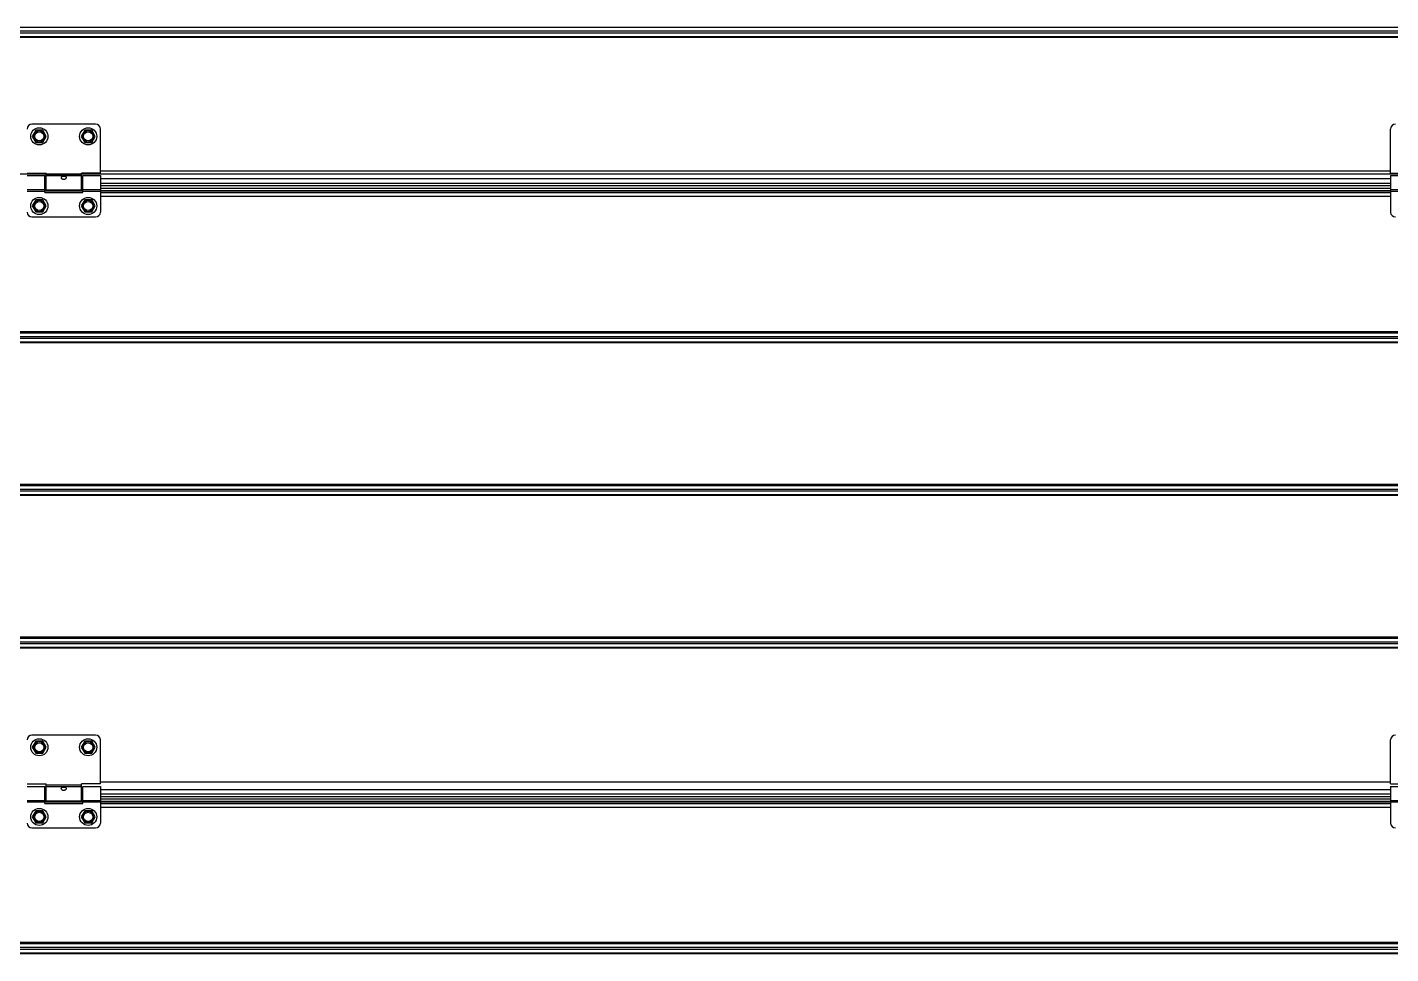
# Model space of a CAD drawing. Header units: millimetres. Extents: x 21899 to 38731, y -5425 to 3612.
# Drawn here: x 32169 to 33285, y -3771 to -3013 of the extents above; entities that cross this region are included whole.
import ezdxf

# ---------------------------------------------------------------- set-up
doc = ezdxf.new("R2010")
doc.units = ezdxf.units.MM

msp = doc.modelspace()

# ---------------------------------------------------------------- linework, layer by layer
at = {"color": 9, "linetype": 'Continuous'}
for p, q in [((31376.6, -3013.2), (34122.9, -3013.2)), ((31376.6, -3016.2), (34122.9, -3016.2)), ((31376.6, -3017.7), (34122.9, -3017.7)), ((31376.6, -3020.7), (34122.9, -3020.7)), ((34122.9, -3021.5), (31376.6, -3021.5)), ((34140.9, -3133.5), (31376.6, -3133.5)), ((32213.4, -3133.6), (32184.4, -3133.6)), ((32213.4, -3134.8), (32184.4, -3134.8)), ((33284.9, -3131), (32228.9, -3131)), ((32168.9, -3146.1), (32183.4, -3146.1)), ((32214.4, -3146.1), (32228.9, -3146.1)), ((33284.9, -3137.3), (32228.9, -3137.3)), ((33284.9, -3141), (32228.9, -3141)), ((32228.9, -3144.8), (33284.9, -3144.8)), ((33284.9, -3146.1), (33299.4, -3146.1)), ((32168.9, -3147.3), (32183.4, -3147.3)), ((32183.4, -3147.1), (32214.4, -3147.1)), ((32183.4, -3148.5), (32214.4, -3148.5)), ((32214.4, -3147.3), (32228.9, -3147.3)), ((32228.9, -3147.1), (33284.9, -3147.1)), ((32228.9, -3148.5), (33284.9, -3148.5)), ((32228.9, -3151.4), (33284.9, -3151.4)), ((33284.9, -3147.3), (33299.4, -3147.3)), ((34122.9, -3262.4), (31376.6, -3262.4)), ((31376.6, -3263.2), (34122.9, -3263.2)), ((31376.6, -3266.2), (34122.9, -3266.2)), ((31376.6, -3267.7), (34122.9, -3267.7)), ((31376.6, -3270.7), (34122.9, -3270.7)), ((34122.9, -3271.5), (31376.6, -3271.5)), ((32294.1, -3387.4), (31376.6, -3387.4)), ((31376.6, -3388.2), (32294.1, -3388.2)), ((31376.6, -3391.2), (32294.1, -3391.2)), ((34122.9, -3387.4), (32294.1, -3387.4)), ((32294.1, -3388.2), (34122.9, -3388.2)), ((32294.1, -3391.2), (34122.9, -3391.2)), ((31376.6, -3392.7), (32294.1, -3392.7)), ((31376.6, -3395.7), (32294.1, -3395.7)), ((32294.1, -3396.5), (31376.6, -3396.5)), ((32294.1, -3392.7), (34122.9, -3392.7)), ((32294.1, -3395.7), (34122.9, -3395.7)), ((34122.9, -3396.5), (32294.1, -3396.5)), ((32294.1, -3512.4), (31376.6, -3512.4)), ((31376.6, -3513.2), (32294.1, -3513.2)), ((33231.8, -3512.4), (32294.1, -3512.4)), ((32294.1, -3513.2), (33231.8, -3513.2)), ((34122.9, -3512.4), (33231.8, -3512.4)), ((33231.8, -3513.2), (34122.9, -3513.2)), ((31376.6, -3516.2), (32294.1, -3516.2)), ((31376.6, -3517.7), (32294.1, -3517.7)), ((31376.6, -3520.7), (32294.1, -3520.7)), ((32294.1, -3521.5), (31376.6, -3521.5)), ((32294.1, -3516.2), (33231.8, -3516.2)), ((32294.1, -3517.7), (33231.8, -3517.7)), ((32294.1, -3520.7), (33231.8, -3520.7)), ((33231.8, -3521.5), (32294.1, -3521.5)), ((33231.8, -3516.2), (34122.9, -3516.2)), ((33231.8, -3517.7), (34122.9, -3517.7)), ((33231.8, -3520.7), (34122.9, -3520.7)), ((34122.9, -3521.5), (33231.8, -3521.5)), ((32213.4, -3633.6), (32184.4, -3633.6)), ((32213.4, -3634.8), (32184.4, -3634.8)), ((32294.1, -3631), (32228.9, -3631)), ((32294.1, -3637.3), (32228.9, -3637.3)), ((33231.8, -3631), (32294.1, -3631)), ((33231.8, -3637.3), (32294.1, -3637.3)), ((33284.9, -3631), (33231.8, -3631)), ((33284.9, -3637.3), (33231.8, -3637.3)), ((32168.9, -3646.1), (32183.4, -3646.1)), ((32168.9, -3647.3), (32183.4, -3647.3)), ((32183.4, -3647.1), (32214.4, -3647.1)), ((32183.4, -3648.5), (32214.4, -3648.5)), ((32214.4, -3646.1), (32228.9, -3646.1)), ((32214.4, -3647.3), (32228.9, -3647.3)), ((32294.1, -3641), (32228.9, -3641)), ((32228.9, -3644.8), (32294.1, -3644.8)), ((32228.9, -3647.1), (32294.1, -3647.1)), ((32228.9, -3648.5), (32294.1, -3648.5)), ((33231.8, -3641), (32294.1, -3641)), ((32294.1, -3644.8), (33231.8, -3644.8)), ((32294.1, -3647.1), (33231.8, -3647.1)), ((32294.1, -3648.5), (33231.8, -3648.5)), ((33284.9, -3641), (33231.8, -3641)), ((33231.8, -3644.8), (33284.9, -3644.8)), ((33231.8, -3647.1), (33284.9, -3647.1)), ((33231.8, -3648.5), (33284.9, -3648.5)), ((33284.9, -3646.1), (33299.4, -3646.1)), ((33284.9, -3647.3), (33299.4, -3647.3)), ((32228.9, -3651.4), (32294.1, -3651.4)), ((32294.1, -3651.4), (33231.8, -3651.4)), ((33231.8, -3651.4), (33284.9, -3651.4)), ((32294.1, -3762.4), (31376.6, -3762.4)), ((31376.6, -3763.2), (32294.1, -3763.2)), ((31376.6, -3766.2), (32294.1, -3766.2)), ((31376.6, -3767.7), (32294.1, -3767.7)), ((31376.6, -3770.7), (32294.1, -3770.7)), ((32294.1, -3771.5), (31376.6, -3771.5)), ((33231.8, -3762.4), (32294.1, -3762.4)), ((32294.1, -3763.2), (33231.8, -3763.2)), ((32294.1, -3766.2), (33231.8, -3766.2)), ((32294.1, -3767.7), (33231.8, -3767.7)), ((32294.1, -3770.7), (33231.8, -3770.7)), ((33231.8, -3771.5), (32294.1, -3771.5)), ((34122.9, -3762.4), (33231.8, -3762.4)), ((33231.8, -3763.2), (34122.9, -3763.2)), ((33231.8, -3766.2), (34122.9, -3766.2)), ((33231.8, -3767.7), (34122.9, -3767.7)), ((33231.8, -3770.7), (34122.9, -3770.7)), ((34122.9, -3771.5), (33231.8, -3771.5))]:
    msp.add_line(p, q, dxfattribs=at)
at = {"color": 7, "linetype": 'Continuous'}
for p, q in [((32224.9, -3092.5), (32172.9, -3092.5)), ((32176.1, -3097.5), (32173.2, -3102.5)), ((32181.8, -3097.5), (32176.1, -3097.5)), ((32184.6, -3102.5), (32181.8, -3097.5)), ((32216.1, -3097.5), (32213.2, -3102.5)), ((32221.8, -3097.5), (32216.1, -3097.5)), ((32224.6, -3102.5), (32221.8, -3097.5)), ((32228.9, -3132.5), (32228.9, -3096.5)), ((33284.9, -3132.5), (33284.9, -3096.5)), ((32173.2, -3102.5), (32176.1, -3107.4)), ((32176.1, -3107.4), (32181.8, -3107.4)), ((32181.8, -3107.4), (32184.6, -3102.5)), ((32213.2, -3102.5), (32216.1, -3107.4)), ((32216.1, -3107.4), (32221.8, -3107.4)), ((32221.8, -3107.4), (32224.6, -3102.5)), ((32168.9, -3132.5), (32184.4, -3132.5)), ((32168.9, -3134.5), (32183.4, -3134.5)), ((32183.4, -3148.5), (32183.4, -3134.5)), ((32184.4, -3135.5), (32183.4, -3135.5)), ((32184.4, -3146.5), (32184.4, -3132.5)), ((32228.9, -3132.5), (32213.4, -3132.5)), ((32213.4, -3146.5), (32213.4, -3132.5)), ((32214.4, -3135.5), (32213.4, -3135.5)), ((32214.4, -3134.5), (32228.9, -3134.5)), ((32214.4, -3148.5), (32214.4, -3134.5)), ((32228.9, -3134.5), (32228.9, -3164.5)), ((33284.9, -3132.5), (33300.4, -3132.5)), ((33284.9, -3134.5), (33299.4, -3134.5)), ((33284.9, -3134.5), (33284.9, -3164.5)), ((32184.4, -3145.5), (32183.4, -3145.5)), ((32213.4, -3146.5), (32184.4, -3146.5)), ((32214.4, -3145.5), (32213.4, -3145.5)), ((33284.9, -3137.4), (32228.9, -3137.4)), ((33284.9, -3143), (32228.9, -3143)), ((32176.1, -3154.5), (32173.2, -3159.5)), ((32181.8, -3154.5), (32176.1, -3154.5)), ((32184.6, -3159.5), (32181.8, -3154.5)), ((32214.4, -3147), (32183.4, -3147)), ((32183.4, -3148.5), (32214.4, -3148.5)), ((32216.1, -3154.5), (32213.2, -3159.5)), ((32221.8, -3154.5), (32216.1, -3154.5)), ((32224.6, -3159.5), (32221.8, -3154.5)), ((33284.9, -3147), (32228.9, -3147)), ((32172.9, -3168.5), (32224.9, -3168.5)), ((32173.2, -3159.5), (32176.1, -3164.4)), ((32176.1, -3164.4), (32181.8, -3164.4)), ((32181.8, -3164.4), (32184.6, -3159.5)), ((32213.2, -3159.5), (32216.1, -3164.4)), ((32216.1, -3164.4), (32221.8, -3164.4)), ((32221.8, -3164.4), (32224.6, -3159.5)), ((32224.9, -3592.5), (32172.9, -3592.5)), ((32176.1, -3597.5), (32173.2, -3602.5)), ((32173.2, -3602.5), (32176.1, -3607.4)), ((32181.8, -3597.5), (32176.1, -3597.5)), ((32184.6, -3602.5), (32181.8, -3597.5)), ((32181.8, -3607.4), (32184.6, -3602.5)), ((32216.1, -3597.5), (32213.2, -3602.5)), ((32213.2, -3602.5), (32216.1, -3607.4)), ((32221.8, -3597.5), (32216.1, -3597.5)), ((32224.6, -3602.5), (32221.8, -3597.5)), ((32221.8, -3607.4), (32224.6, -3602.5)), ((32228.9, -3632.5), (32228.9, -3596.5)), ((33284.9, -3632.5), (33284.9, -3596.5)), ((32176.1, -3607.4), (32181.8, -3607.4)), ((32216.1, -3607.4), (32221.8, -3607.4)), ((32168.9, -3632.5), (32184.4, -3632.5)), ((32168.9, -3634.5), (32183.4, -3634.5)), ((32183.4, -3648.5), (32183.4, -3634.5)), ((32184.4, -3635.5), (32183.4, -3635.5)), ((32184.4, -3646.5), (32184.4, -3632.5)), ((32228.9, -3632.5), (32213.4, -3632.5)), ((32213.4, -3646.5), (32213.4, -3632.5)), ((32214.4, -3635.5), (32213.4, -3635.5)), ((32214.4, -3634.5), (32228.9, -3634.5)), ((32214.4, -3648.5), (32214.4, -3634.5)), ((32228.9, -3634.5), (32228.9, -3664.5)), ((32294.1, -3637.4), (32228.9, -3637.4)), ((33231.8, -3637.4), (32294.1, -3637.4)), ((33284.9, -3637.4), (33231.8, -3637.4)), ((33284.9, -3632.5), (33300.4, -3632.5)), ((33284.9, -3634.5), (33299.4, -3634.5)), ((33284.9, -3634.5), (33284.9, -3664.5)), ((32184.4, -3645.5), (32183.4, -3645.5)), ((32214.4, -3647), (32183.4, -3647)), ((32183.4, -3648.5), (32214.4, -3648.5)), ((32213.4, -3646.5), (32184.4, -3646.5)), ((32214.4, -3645.5), (32213.4, -3645.5)), ((32294.1, -3643), (32228.9, -3643)), ((32294.1, -3647), (32228.9, -3647)), ((33231.8, -3643), (32294.1, -3643)), ((33231.8, -3647), (32294.1, -3647)), ((33284.9, -3643), (33231.8, -3643)), ((33284.9, -3647), (33231.8, -3647)), ((32176.1, -3654.5), (32173.2, -3659.5)), ((32173.2, -3659.5), (32176.1, -3664.4)), ((32181.8, -3654.5), (32176.1, -3654.5)), ((32184.6, -3659.5), (32181.8, -3654.5)), ((32181.8, -3664.4), (32184.6, -3659.5)), ((32216.1, -3654.5), (32213.2, -3659.5)), ((32213.2, -3659.5), (32216.1, -3664.4)), ((32221.8, -3654.5), (32216.1, -3654.5)), ((32224.6, -3659.5), (32221.8, -3654.5)), ((32221.8, -3664.4), (32224.6, -3659.5)), ((32172.9, -3668.5), (32224.9, -3668.5)), ((32176.1, -3664.4), (32181.8, -3664.4)), ((32216.1, -3664.4), (32221.8, -3664.4))]:
    msp.add_line(p, q, dxfattribs=at)
for centre, radius in [((32178.9, -3102.5), 7), ((32178.9, -3102.5), 3.75), ((32218.9, -3102.5), 7), ((32218.9, -3102.5), 3.75), ((32178.9, -3159.5), 7), ((32178.9, -3159.5), 3.75), ((32218.9, -3159.5), 7), ((32218.9, -3159.5), 3.75), ((32178.9, -3602.5), 7), ((32178.9, -3602.5), 3.75), ((32218.9, -3602.5), 7), ((32218.9, -3602.5), 3.75), ((32178.9, -3659.5), 7), ((32178.9, -3659.5), 3.75), ((32218.9, -3659.5), 7), ((32218.9, -3659.5), 3.75)]:
    msp.add_circle(centre, radius, dxfattribs=at)
at = {"color": 9, "linetype": 'Continuous'}
for centre in [(32178.9, -3102.5), (32218.9, -3102.5), (32178.9, -3159.5), (32218.9, -3159.5), (32178.9, -3602.5), (32218.9, -3602.5), (32178.9, -3659.5), (32218.9, -3659.5)]:
    msp.add_circle(centre, 4.7, dxfattribs=at)
at = {"color": 7, "linetype": 'Continuous'}
for centre, start, end in [((32172.9, -3096.5), 90, 180), ((32224.9, -3096.5), 0, 90), ((33288.9, -3096.5), 90, 180), ((32172.9, -3164.5), 180, 270), ((32224.9, -3164.5), 270, 0), ((33288.9, -3164.5), 180, 270), ((32172.9, -3596.5), 90, 180), ((32224.9, -3596.5), 0, 90), ((33288.9, -3596.5), 90, 180), ((32172.9, -3664.5), 180, 270), ((32224.9, -3664.5), 270, 0), ((33288.9, -3664.5), 180, 270)]:
    msp.add_arc(centre, 4, start, end, dxfattribs=at)
for points, start_tangent, end_tangent in [([(32196.9, -3136.2), (32197, -3135.9), (32197.2, -3135.6), (32197.4, -3135.4), (32197.8, -3135.2), (32198.2, -3135.1), (32198.5, -3135.1), (32199, -3135.1), (32199.4, -3135.1), (32199.8, -3135.1), (32200.1, -3135.3), (32200.4, -3135.4), (32200.7, -3135.6), (32200.8, -3135.9), (32200.9, -3136.2)], (0, 1), (0, -1)), ([(32197, -3136.7), (32197, -3136.6), (32196.9, -3136.2)], (-0.374906, 0.927063), (0, 1)), ([(32200.8, -3136.7), (32200.7, -3136.9), (32200.4, -3137.3), (32200.1, -3137.5), (32199.7, -3137.7), (32199.3, -3137.8), (32198.9, -3137.9), (32198.4, -3137.8), (32198, -3137.7), (32197.7, -3137.5), (32197.4, -3137.2), (32197.1, -3136.9), (32197, -3136.7)], (-0.381296, -0.924453), (-0.374906, 0.927063)), ([(32200.9, -3136.2), (32200.8, -3136.6), (32200.8, -3136.7)], (0, -1), (-0.381296, -0.924453)), ([(32196.9, -3636.2), (32197, -3635.9), (32197.2, -3635.6), (32197.4, -3635.4), (32197.8, -3635.2), (32198.2, -3635.1), (32198.5, -3635.1), (32199, -3635.1), (32199.4, -3635.1), (32199.8, -3635.1), (32200.1, -3635.3), (32200.4, -3635.4), (32200.7, -3635.6), (32200.8, -3635.9), (32200.9, -3636.2)], (0, 1), (0, -1)), ([(32197, -3636.7), (32197, -3636.6), (32196.9, -3636.2)], (-0.374906, 0.927063), (0, 1)), ([(32200.8, -3636.7), (32200.7, -3636.9), (32200.4, -3637.3), (32200.1, -3637.5), (32199.7, -3637.7), (32199.3, -3637.8), (32198.9, -3637.9), (32198.4, -3637.8), (32198, -3637.7), (32197.7, -3637.5), (32197.4, -3637.2), (32197.1, -3636.9), (32197, -3636.7)], (-0.381296, -0.924453), (-0.374906, 0.927063)), ([(32200.9, -3636.2), (32200.8, -3636.6), (32200.8, -3636.7)], (0, -1), (-0.381296, -0.924453))]:
    msp.add_spline(points, degree=3, dxfattribs=dict(at, start_tangent=start_tangent, end_tangent=end_tangent))

doc.saveas('drawing.dxf')
